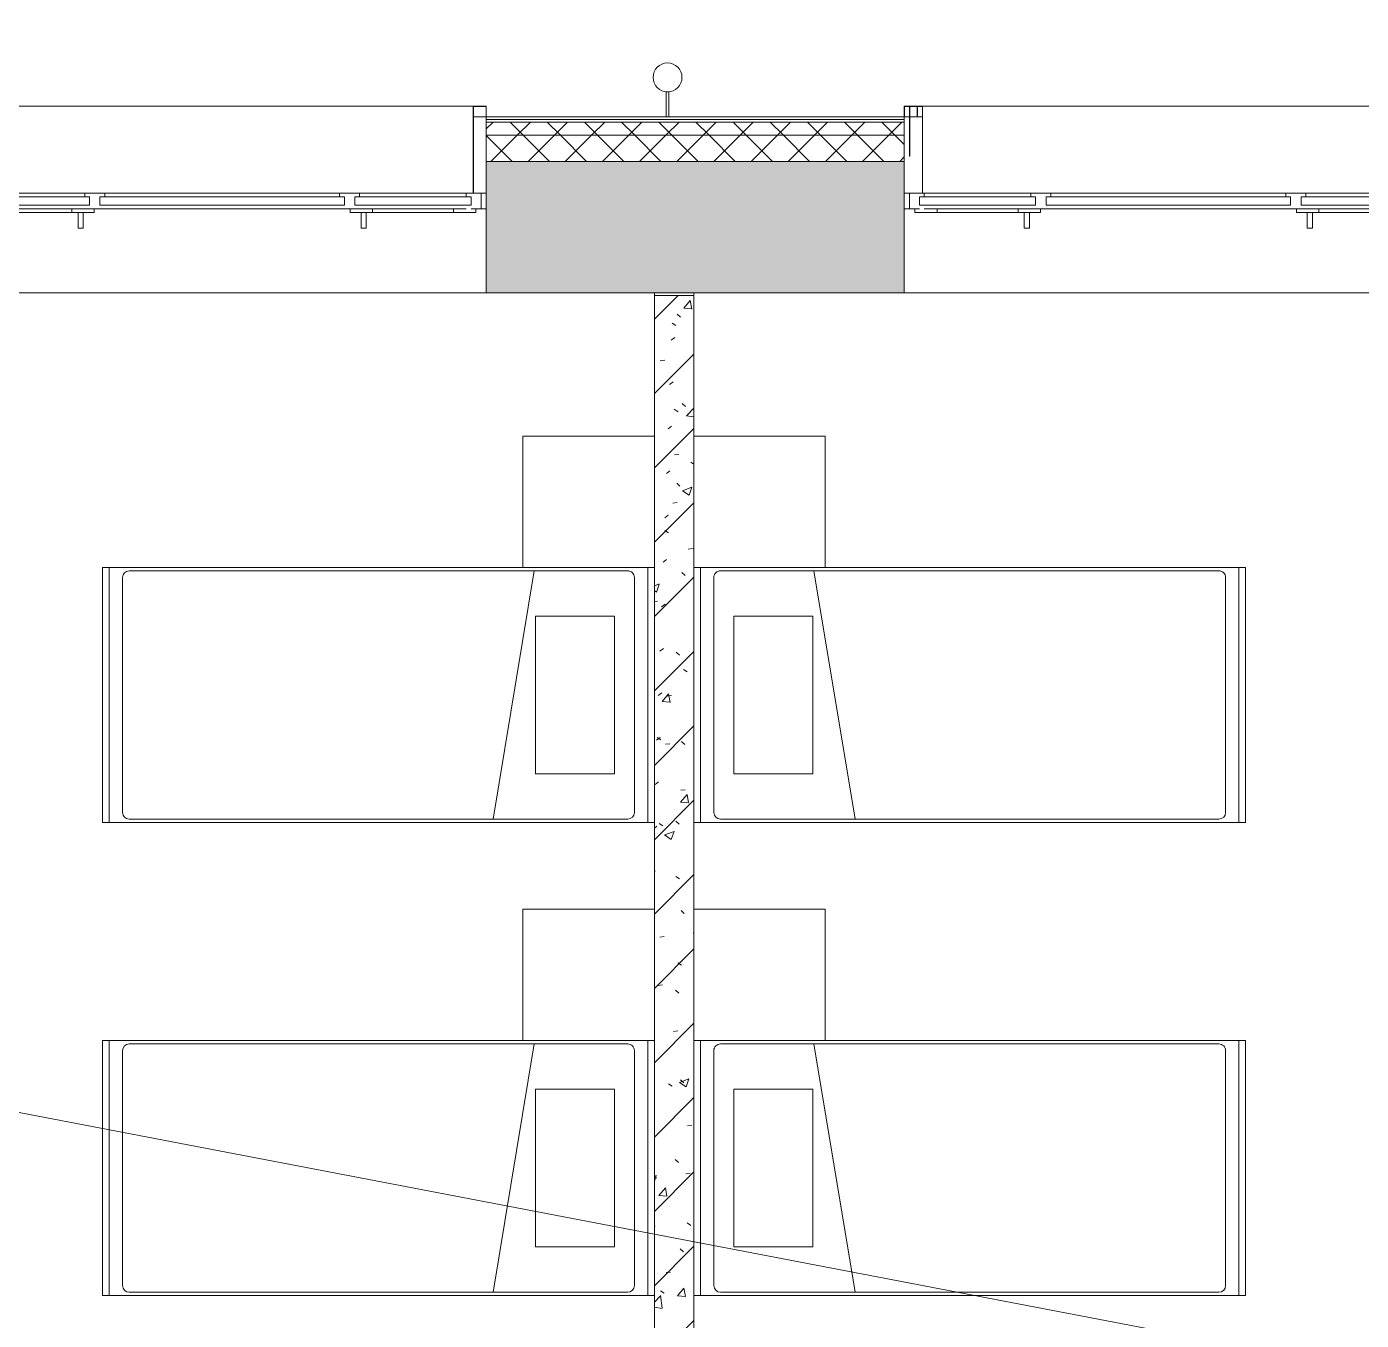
# Model space of a CAD drawing. Header units: millimetres. Extents: x -515342 to 330399, y -224905 to 507333.
# Drawn here: x -359603 to -354525, y 269766 to 274688 of the extents above; entities that cross this region are included whole.
import ezdxf

# ---------------------------------------------------------------- set-up
doc = ezdxf.new("R2010")
doc.units = ezdxf.units.MM
doc.layers.get('0').update_dxf_attribs({"lineweight": 0})
for name, color, linetype, lineweight in [('_ Окна', 7, 'Continuous', 0), ('Витраж', 7, 'Continuous', 0), ('Мебель', 7, 'Continuous', 0), ('Обобщенные модели', 7, 'Continuous', 0), ('Окна', 7, 'Continuous', 0), ('Перекрытие', 7, 'Continuous', 0), ('Стены внутренние', 7, 'Continuous', 0), ('Стены наружные', 7, 'Continuous', 0), ('Стены несущие', 7, 'Continuous', 0), ('Стены отделка', 7, 'Continuous', 0), ('Стены перегородки', 7, 'Continuous', 0), ('Стены штриховка', 7, 'Continuous', 0), ('экспертиза ДУ', 1, 'Continuous', 0)]:
    doc.layers.add(name, color=color, linetype=linetype, lineweight=lineweight)
pattern_1 = [(45, (0, 0), (-70.71068, 70.71068), []), (135, (0, 0), (-70.71068, -70.71068), [])]

# ---------------------------------------------------------------- blocks, each defined once
blk = doc.blocks.new('Окно_ПВХ_3Створки_1Фрамуга-верх - АР_Окно_ОП_1820_h_х1970_3ст2фр-в-9696728-О_АР_П_3__6_750_План 3 этажа')
at = {"layer": '_ Окна'}
for p, q in [((-929, 130), (-1005, 130)), ((-1005, 130), (-1005, 70)), ((-985, 70), (-985, 130)), ((-947, 84), (-947, 116)), ((-947, 116), (-929, 116)), ((-929, 116), (-929, 130)), ((-523, 116), (-929, 116)), ((-447, 130), (-523, 130)), ((-523, 130), (-523, 116)), ((-523, 116), (-505, 116)), ((-505, 116), (-505, 84)), ((-465, 84), (-465, 116)), ((-465, 116), (-447, 116)), ((-447, 116), (-447, 130)), ((447, 116), (-447, 116)), ((523, 130), (447, 130)), ((447, 130), (447, 116)), ((447, 116), (465, 116)), ((465, 116), (465, 84)), ((505, 84), (505, 116)), ((505, 116), (523, 116)), ((523, 116), (523, 130)), ((929, 116), (523, 116)), ((929, 130), (929, 116)), ((1005, 130), (929, 130)), ((929, 116), (947, 116)), ((947, 116), (947, 84)), ((985, 70), (985, 130)), ((1005, 70), (1005, 130)), ((-1005, 70), (-947, 70)), ((-965, 56), (-965, 70)), ((-880, 56), (-965, 56)), ((-505, 84), (-947, 84)), ((-880, 70), (-880, 56)), ((-572, 70), (-572, 56)), ((-487, 56), (-572, 56)), ((-505, 70), (-465, 70)), ((-487, 70), (-487, 56)), ((465, 84), (-465, 84)), ((465, 70), (505, 70)), ((487, 56), (487, 70)), ((572, 56), (487, 56)), ((947, 84), (505, 84)), ((572, 70), (572, 56)), ((880, 70), (880, 56)), ((965, 56), (880, 56)), ((947, 70), (1005, 70)), ((965, 70), (965, 56))]:
    blk.add_line(p, q, dxfattribs=at)
at = {"layer": 'Окна'}
for p, q in [((-929, 130), (-523, 130)), ((-447, 130), (447, 130)), ((523, 130), (929, 130)), ((-505, 70), (-929, 70)), ((-572, 56), (-880, 56)), ((-548.5, -4), (-548.5, 56)), ((-528.5, 56), (-528.5, -4)), ((465, 70), (-465, 70)), ((929, 70), (505, 70)), ((528.5, -4), (528.5, 56)), ((548.5, 56), (548.5, -4)), ((880, 56), (572, 56)), ((-528.5, -4), (-548.5, -4)), ((548.5, -4), (528.5, -4))]:
    blk.add_line(p, q, dxfattribs=at)
blk = doc.blocks.new('Прямоугольный импост - АР_Откос_Металлический_50х330 Белый Правый-9899493-О_АР_П_3__6_750_План 3 этажа')
at = {"layer": 'Витраж'}
blk.add_line((18850.9, 16075), (18850.9, 16114), dxfattribs=at)
blk = doc.blocks.new('Прямоугольный импост - АР_Откос_Металлический_50х330 Белый Правый-V21-О_АР_П_3__6_750_План 3 этажа')
at = {"layer": 'Витраж'}
for p, q in [((-50, 0), (-50, 39)), ((-49, 39), (-49, 0)), ((-20, 40), (0, 40)), ((-1, 39), (-20, 39)), ((-1, 0), (-1, 39)), ((0, 40), (0, 0))]:
    blk.add_line(p, q, dxfattribs=at)
blk = doc.blocks.new('Прямоугольный импост - АР_Откос_Металлический_50х330 Коричневый Левый-9899774-О_АР_П_3__6_750_План 3 этажа')
at = {"layer": 'Витраж'}
blk.add_line((15250.3, 16115), (17160.3, 16115), dxfattribs=at)
blk = doc.blocks.new('Прямоугольный импост - АР_Откос_Металлический_50х330 Коричневый Левый-9899773-О_АР_П_3__6_750_План 3 этажа')
at = {"layer": 'Витраж', "lineweight": 18}
for p, q in [((0, 40), (-50, 40)), ((-50, 40), (-50, -290)), ((-49, -290), (-49, 39)), ((-49, 39), (-1, 39)), ((-1, 39), (-1, -150)), ((0, -150), (0, 40)), ((-1, -150), (0, -150))]:
    blk.add_line(p, q, dxfattribs=at)
blk = doc.blocks.new('Прямоугольный импост - АР_Откос_Металлический_50х330 Белый Левый-9898761-О_АР_П_3__6_750_План 3 этажа')
at = {"layer": 'Витраж'}
blk.add_line((4449.2, 16115), (6359.2, 16115), dxfattribs=at)
blk = doc.blocks.new('Прямоугольный импост - АР_Откос_Металлический_50х330 Белый Правый-V23-О_АР_П_3__6_750_План 3 этажа')
at = {"layer": 'Витраж', "lineweight": 18}
for p, q in [((-50, -290), (-50, 40)), ((-50, 40), (0, 40)), ((-1, 39), (-49, 39)), ((-49, 39), (-49, -290)), ((-1, -150), (-1, 39)), ((0, 40), (0, -150)), ((0, -150), (-1, -150))]:
    blk.add_line(p, q, dxfattribs=at)
blk = doc.blocks.new('Влж_Водосточная труба_Хомут - Хомут-9753428-О_АР_П_3__6_750_План 3 этажа')
at = {"layer": 'Обобщенные модели'}
for p, q in [((61040, 2304.9), (61040, 2209.7)), ((61040, 2304.9), (61050, 2304.9)), ((61050, 2209.7), (61050, 2304.9))]:
    blk.add_line(p, q, dxfattribs=at)
for start, end in [(0, 180), (180, 360)]:
    blk.add_arc((61045, 2154.9), 55, start, end, dxfattribs=at)
blk.add_open_spline([(61050, 2209.7), (61050, 2209.7), (61049.9, 2209.7), (61049.7, 2209.7), (61049.3, 2209.8), (61048.9, 2209.8), (61048.2, 2209.8), (61047.5, 2209.9), (61046.7, 2209.9), (61045.8, 2209.9), (61045, 2209.9), (61044.2, 2209.9), (61043.5, 2209.9), (61042.7, 2209.9), (61041.8, 2209.8), (61041, 2209.8), (61040.2, 2209.7), (61040, 2209.7), (61040, 2209.7)], degree=3, knots=[0, 0, 0, 0, 0.055556, 0.111111, 0.166667, 0.222222, 0.277778, 0.333333, 0.388889, 0.444444, 0.513889, 0.548611, 0.583333, 0.652778, 0.722222, 0.791667, 0.861111, 1, 1, 1, 1], dxfattribs=at)
blk = doc.blocks.new('СД_Люблино_Фасады_rvt-1-О_АР_П_3__6_750_План 3 этажа')
at = {"layer": 'Стены внутренние'}
h = blk.add_hatch(dxfattribs=at)
h.set_pattern_fill('FP_1', color=256, style=0, pattern_type=2)
h.set_pattern_definition([(45, (0, 0), (-224.5064, 224.5064), []), (45, (224.5, 0), (-224.5064, 224.5064), [396.875, -79.375, 3.353, -76.022])])
h.paths.add_polyline_path([(101935, 15405), (101935, 15905), (97278.9, 15905), (97278.9, 15405), (101724.8, 15405)])
h.paths.add_polyline_path([(95268.9, 15405), (95268.9, 15905), (93672.7, 15905), (93672.7, 15405), (95083.1, 15405)])
h.paths.add_polyline_path([(91662.7, 15405), (91662.7, 15905), (90062.5, 15905), (90062.5, 15405), (91506.8, 15405)])
h.paths.add_polyline_path([(88052.5, 15405), (88052.5, 15905), (86472.6, 15905), (86472.6, 15405), (87930.5, 15405)])
h.paths.add_polyline_path([(84354.2, 15405), (84462.6, 15405), (84462.6, 15905), (82935.3, 15905), (82935.3, 15405), (83332.4, 15405)])
h.paths.add_polyline_path([(80925.3, 15405), (80925.3, 15905), (79340.3, 15905), (79340.3, 15405), (80777.9, 15405)])
h.paths.add_polyline_path([(77330.3, 15405), (77330.3, 15905), (75739.7, 15905), (75739.7, 15405), (77201.6, 15405)])
h.paths.add_polyline_path([(73625.3, 15405), (73729.7, 15405), (73729.7, 15905), (72144.8, 15905), (72144.8, 15405), (73114.5, 15405)])
h.paths.add_polyline_path([(70049.1, 15405), (70134.8, 15405), (70134.8, 15905), (68493.6, 15905), (68493.6, 15405), (69027.3, 15405)])
h.paths.add_polyline_path([(66472.8, 15405), (66483.6, 15405), (66483.6, 15905), (64878.6, 15905), (64878.6, 15405), (65961.9, 15405)])
h.paths.add_polyline_path([(62868.6, 15405), (62868.6, 15905), (60500.1, 15905), (60500.1, 15405), (62465.1, 15405)])
h.paths.add_polyline_path([(58090.1, 15405), (58090.1, 15905), (56894.2, 15905), (56894.2, 15405), (57787.5, 15405)])
h.paths.add_polyline_path([(54484.2, 15405), (54484.2, 15905), (51825.9, 15905), (51825.9, 15405), (54211.2, 15405)])
h.paths.add_polyline_path([(49815.9, 15405), (49815.9, 15905), (47243.8, 15905), (47243.8, 15405), (49613.1, 15405)])
h.paths.add_polyline_path([(44833.8, 15405), (44833.8, 15905), (43623.8, 15905), (43623.8, 15405), (44504.1, 15405)])
h.paths.add_polyline_path([(41213.8, 15405), (41213.8, 15905), (38819.5, 15905), (38819.5, 15405), (40927.8, 15405)])
h.paths.add_polyline_path([(36809.5, 15405), (36809.5, 15905), (35219.5, 15905), (35219.5, 15405), (36329.8, 15405)])
h.paths.add_polyline_path([(33209.5, 15405), (33209.5, 15905), (31619.5, 15905), (31619.5, 15405), (32806, 15405)])
h.paths.add_polyline_path([(29609.5, 15405), (29609.5, 15905), (28023.1, 15905), (28023.1, 15405), (29177.2, 15405)])
h.paths.add_polyline_path([(26013.1, 15405), (26013.1, 15905), (24425.8, 15905), (24425.8, 15405), (25600.9, 15405)])
h.paths.add_polyline_path([(22415.8, 15405), (22415.8, 15905), (20810.9, 15905), (20810.9, 15405), (22280.1, 15405)])
h.paths.add_polyline_path([(18800.9, 15405), (18800.9, 15905), (17210.3, 15905), (17210.3, 15405), (18448.3, 15405)])
h.paths.add_polyline_path([(15200.3, 15405), (15200.3, 15905), (13615.3, 15905), (13615.3, 15405), (14872, 15405)])
h.paths.add_polyline_path([(11605.3, 15405), (11605.3, 15905), (10024.1, 15905), (10024.1, 15405), (11295.7, 15405)])
h.paths.add_polyline_path([(8014.1, 15405), (8014.1, 15905), (6409.2, 15905), (6409.2, 15405), (7719.5, 15405)])
h.paths.add_polyline_path([(4399.2, 15405), (4399.2, 15905), (-305, 15905), (-305, 15405), (4143.2, 15405)])
at = {"layer": 'Стены наружные'}
h = blk.add_hatch(dxfattribs=at)
h.set_pattern_fill('FP_5', color=256, style=0, pattern_type=2)
h.set_pattern_definition(pattern_1)
h.paths.add_polyline_path([(102035, 16005), (102085, 16005), (102085, 16055), (97278.9, 16055), (97278.9, 16005), (101724.8, 16005)])
h.paths.add_polyline_path([(95268.9, 16005), (95268.9, 16055), (93672.7, 16055), (93672.7, 16005)])
h.paths.add_polyline_path([(91662.7, 16005), (91662.7, 16055), (90062.5, 16055), (90062.5, 16005), (91506.8, 16005)])
h.paths.add_polyline_path([(88052.5, 16005), (88052.5, 16055), (86472.6, 16055), (86472.6, 16005), (87419.6, 16005)])
h.paths.add_polyline_path([(84354.2, 16005), (84462.6, 16005), (84462.6, 16055), (82935.3, 16055), (82935.3, 16005), (83843.3, 16005)])
h.paths.add_polyline_path([(80925.3, 16005), (80925.3, 16055), (79340.3, 16055), (79340.3, 16005)])
h.paths.add_polyline_path([(77330.3, 16005), (77330.3, 16055), (75739.7, 16055), (75739.7, 16005)])
h.paths.add_polyline_path([(73729.7, 16005), (73729.7, 16055), (72144.8, 16055), (72144.8, 16005)])
h.paths.add_polyline_path([(70134.8, 16005), (70134.8, 16055), (68493.6, 16055), (68493.6, 16005)])
h.paths.add_polyline_path([(66483.6, 16005), (66483.6, 16055), (64878.6, 16055), (64878.6, 16005), (64940.1, 16005)])
h.paths.add_polyline_path([(62868.6, 16005), (62868.6, 16055), (60500.1, 16055), (60500.1, 16005), (61874.7, 16005)])
h.paths.add_polyline_path([(58090.1, 16005), (58090.1, 16055), (56894.2, 16055), (56894.2, 16005)])
h.paths.add_polyline_path([(54484.2, 16005), (54484.2, 16055), (51825.9, 16055), (51825.9, 16005)])
h.paths.add_polyline_path([(49815.9, 16005), (49815.9, 16055), (47243.8, 16055), (47243.8, 16005)])
h.paths.add_polyline_path([(43623.8, 16005), (44833.8, 16005), (44833.8, 16055), (43623.8, 16055)])
h.paths.add_polyline_path([(41213.8, 16005), (41213.8, 16055), (38819.5, 16055), (38819.5, 16005), (40417, 16005)])
h.paths.add_polyline_path([(36809.5, 16005), (36809.5, 16055), (35219.5, 16055), (35219.5, 16005)])
h.paths.add_polyline_path([(33209.5, 16005), (33209.5, 16055), (31619.5, 16055), (31619.5, 16005)])
h.paths.add_polyline_path([(29609.5, 16005), (29609.5, 16055), (28023.1, 16055), (28023.1, 16005)])
h.paths.add_polyline_path([(26013.1, 16005), (26013.1, 16055), (24425.8, 16055), (24425.8, 16005)])
h.paths.add_polyline_path([(22415.8, 16005), (22415.8, 16055), (20810.9, 16055), (20810.9, 16005), (22024.6, 16005)])
h.paths.add_polyline_path([(18800.9, 16005), (18800.9, 16055), (17210.3, 16055), (17210.3, 16005), (18448.3, 16005)])
h.paths.add_polyline_path([(15200.3, 16005), (15200.3, 16055), (13615.3, 16055), (13615.3, 16005), (13850.2, 16005)])
h.paths.add_polyline_path([(11605.3, 16005), (11605.3, 16055), (10024.1, 16055), (10024.1, 16005)])
h.paths.add_polyline_path([(8014.1, 16005), (8014.1, 16055), (6409.2, 16055), (6409.2, 16005), (7719.5, 16005)])
h.paths.add_polyline_path([(4399.2, 16005), (4399.2, 16055), (-405, 16055), (-405, 16005), (1588.7, 16005)])
h = blk.add_hatch(dxfattribs=at)
h.set_pattern_fill('FP_5', color=256, style=0, pattern_type=2)
h.set_pattern_definition(pattern_1)
h.paths.add_polyline_path([(101935, 15905), (102035, 15905), (102035, 16005), (97278.9, 16005), (97278.9, 15905), (101724.8, 15905)])
h.paths.add_polyline_path([(95083.1, 15905), (95268.9, 15905), (95268.9, 16005), (93672.7, 16005), (93672.7, 15905), (94572.2, 15905)])
h.paths.add_polyline_path([(91662.7, 15905), (91662.7, 16005), (90062.5, 16005), (90062.5, 15905), (91506.8, 15905)])
h.paths.add_polyline_path([(87930.5, 15905), (88052.5, 15905), (88052.5, 16005), (86472.6, 16005), (86472.6, 15905), (87419.6, 15905)])
h.paths.add_polyline_path([(84462.6, 15905), (84462.6, 16005), (82935.3, 16005), (82935.3, 15905), (84354.2, 15905)])
h.paths.add_polyline_path([(80925.3, 15905), (80925.3, 16005), (79340.3, 16005), (79340.3, 15905), (80777.9, 15905)])
h.paths.add_polyline_path([(77201.6, 15905), (77330.3, 15905), (77330.3, 16005), (75739.7, 16005), (75739.7, 15905), (76179.8, 15905)])
h.paths.add_polyline_path([(73729.7, 15905), (73729.7, 16005), (72144.8, 16005), (72144.8, 15905), (73625.3, 15905)])
h.paths.add_polyline_path([(70049.1, 15905), (70134.8, 15905), (70134.8, 16005), (68493.6, 16005), (68493.6, 15905), (69027.3, 15905)])
h.paths.add_polyline_path([(66472.8, 15905), (66483.6, 15905), (66483.6, 16005), (64878.6, 16005), (64878.6, 15905), (65961.9, 15905)])
h.paths.add_polyline_path([(62868.6, 15905), (62868.6, 16005), (60500.1, 16005), (60500.1, 15905), (61874.7, 15905)])
h.paths.add_polyline_path([(58090.1, 15905), (58090.1, 16005), (56894.2, 16005), (56894.2, 15905), (58042.9, 15905)])
h.paths.add_polyline_path([(54484.2, 15905), (54484.2, 16005), (51825.9, 16005), (51825.9, 15905), (54211.2, 15905)])
h.paths.add_polyline_path([(49815.9, 15905), (49815.9, 16005), (47243.8, 16005), (47243.8, 15905), (49613.1, 15905)])
h.paths.add_polyline_path([(44833.8, 15905), (44833.8, 16005), (43623.8, 16005), (43623.8, 15905), (44504.1, 15905)])
h.paths.add_polyline_path([(41213.8, 15905), (41213.8, 16005), (38819.5, 16005), (38819.5, 15905), (40927.8, 15905)])
h.paths.add_polyline_path([(36809.5, 15905), (36809.5, 16005), (35219.5, 16005), (35219.5, 15905), (36329.8, 15905)])
h.paths.add_polyline_path([(33209.5, 15905), (33209.5, 16005), (31619.5, 16005), (31619.5, 15905), (32242.6, 15905)])
h.paths.add_polyline_path([(29609.5, 15905), (29609.5, 16005), (28023.1, 16005), (28023.1, 15905), (29177.2, 15905)])
h.paths.add_polyline_path([(26013.1, 15905), (26013.1, 16005), (24425.8, 16005), (24425.8, 15905), (25600.9, 15905)])
h.paths.add_polyline_path([(22415.8, 15905), (22415.8, 16005), (20810.9, 16005), (20810.9, 15905), (22024.6, 15905)])
h.paths.add_polyline_path([(18703.8, 15905), (18800.9, 15905), (18800.9, 16005), (17210.3, 16005), (17210.3, 15905), (18448.3, 15905)])
h.paths.add_polyline_path([(15127.5, 15905), (15200.3, 15905), (15200.3, 16005), (13615.3, 16005), (13615.3, 15905), (14872, 15905)])
h.paths.add_polyline_path([(11605.3, 15905), (11605.3, 16005), (10024.1, 16005), (10024.1, 15905), (11551.2, 15905)])
h.paths.add_polyline_path([(8014.1, 15905), (8014.1, 16005), (6409.2, 16005), (6409.2, 15905), (7719.5, 15905)])
h.paths.add_polyline_path([(4399.2, 15905), (4399.2, 16005), (-305, 16005), (-305, 15905), (4143.2, 15905)])
at = {"layer": 'Стены внутренние'}
for p, q in [((17161.2, 16075), (17209.5, 16075)), ((18800.9, 16075), (18820.9, 16075)), ((18821.7, 16075), (18870, 16075)), ((17210.3, 15405), (15200.3, 15405)), ((20798.7, 15405), (18800.9, 15405))]:
    blk.add_line(p, q, dxfattribs=at)
at = {"layer": 'Стены несущие'}
for p, q in [((17210.3, 15905), (17210.3, 15785)), ((18800.9, 15905), (17210.3, 15905)), ((17210.3, 15905), (18800.9, 15905)), ((18800.9, 15785), (18800.9, 15905)), ((17210.3, 15725), (17210.3, 15405)), ((18800.9, 15405), (18800.9, 15725)), ((17210.3, 15405), (18800.9, 15405))]:
    blk.add_line(p, q, dxfattribs=at)
at = {"layer": 'Стены отделка', "lineweight": 9}
for p, q in [((17895.2, 16075), (17210.3, 16075)), ((17210.3, 16075), (17210.3, 16065)), ((17210.3, 16065), (17210.3, 16055)), ((17210.3, 16055), (17210.3, 16005)), ((18800.9, 16075), (17904.8, 16075)), ((18800.9, 16065), (18800.9, 16075)), ((18800.9, 16055), (18800.9, 16065)), ((18800.9, 16005), (18800.9, 16055)), ((17210.3, 16005), (17210.3, 15905)), ((18800.9, 15905), (18800.9, 16005))]:
    blk.add_line(p, q, dxfattribs=at)
at = {"layer": 'Стены штриховка'}
for p, q in [((18800.9, 16065), (17210.3, 16065)), ((18800.9, 16055), (17210.3, 16055)), ((17210.3, 16055), (18800.9, 16055)), ((18800.9, 16005), (17210.3, 16005))]:
    blk.add_line(p, q, dxfattribs=at)
at = {"layer": 'Витраж', "lineweight": 9}
for name, p in [('Прямоугольный импост - АР_Откос_Металлический_50х330 Коричневый Левый-9899774-О_АР_П_3__6_750_План 3 этажа', (0, 0)), ('Прямоугольный импост - АР_Откос_Металлический_50х330 Коричневый Левый-9899773-О_АР_П_3__6_750_План 3 этажа', (17210.3, 16075)), ('Прямоугольный импост - АР_Откос_Металлический_50х330 Белый Правый-9899493-О_АР_П_3__6_750_План 3 этажа', (0, 0)), ('Прямоугольный импост - АР_Откос_Металлический_50х330 Белый Левый-9898761-О_АР_П_3__6_750_План 3 этажа', (14421.7, 0))]:
    blk.add_blockref(name, p, dxfattribs=at)
at = {"layer": 'Витраж', "lineweight": 9, "extrusion": (0, 0, -1)}
for name, p in [('Прямоугольный импост - АР_Откос_Металлический_50х330 Белый Правый-V21-О_АР_П_3__6_750_План 3 этажа', (-18800.9, 16075)), ('Прямоугольный импост - АР_Откос_Металлический_50х330 Белый Правый-V23-О_АР_П_3__6_750_План 3 этажа', (-18820.9, 16075))]:
    blk.add_blockref(name, p, dxfattribs=at)
at = {"layer": 'Обобщенные модели', "lineweight": 9, "rotation": 180}
blk.add_blockref('Влж_Водосточная труба_Хомут - Хомут-9753428-О_АР_П_3__6_750_План 3 этажа', (78945, 18379.9), dxfattribs=at)
at = {"layer": 'Окна', "lineweight": 9}
for p in [(16205.3, 15655), (19805.9, 15655)]:
    blk.add_blockref('Окно_ПВХ_3Створки_1Фрамуга-верх - АР_Окно_ОП_1820_h_х1970_3ст2фр-в-9696728-О_АР_П_3__6_750_План 3 этажа', p, dxfattribs=at)
blk = doc.blocks.new('Кровать-Больница - 0970 x 2100 мм-V46-О_АР_П_3__6_750_План 3 этажа')
at = {"layer": 'Мебель'}
for p, q in [((-76.5, 1441), (893.5, 1441)), ((-76.5, 1415.6), (-76.5, 1441)), ((893.5, 1415.6), (893.5, 1441)), ((-76.5, -633.6), (-76.5, 1415.6)), ((-76.5, 1415.6), (893.5, 1415.6)), ((893.5, 1415.6), (893.5, -633.6)), ((-63.8, 1339.4), (-63.8, -557.4)), ((-38.4, 1364.8), (855.4, 1364.8)), ((880.8, 1339.4), (880.8, -557.4)), ((880.8, -201.8), (-63.8, -45.1)), ((108.5, -206.6), (708.5, -206.6)), ((108.5, -506.6), (108.5, -206.6)), ((708.5, -506.6), (708.5, -206.6)), ((108.5, -506.6), (708.5, -506.6)), ((-38.4, -582.8), (855.4, -582.8)), ((-76.5, -633.6), (893.5, -633.6)), ((-76.5, -659), (-76.5, -633.6)), ((893.5, -659), (893.5, -633.6))]:
    blk.add_line(p, q, dxfattribs=at)
for centre, start, end in [((-38.4, 1339.4), 90, 180), ((855.4, 1339.4), 0, 90), ((-38.4, -557.4), 180, 270), ((855.4, -557.4), 270, 0)]:
    blk.add_arc(centre, 25.4, start, end, dxfattribs=at)
blk = doc.blocks.new('Прикроватная тумба - Прикроватная тумба-V47-О_АР_П_3__6_750_План 3 этажа')
at = {"layer": 'Мебель'}
for p, q in [((500, 500), (0, 500)), ((0, 500), (0, 0))]:
    blk.add_line(p, q, dxfattribs=at)
blk = doc.blocks.new('Кровать-Больница - 0970 x 2100 мм-V62-О_АР_П_3__6_750_План 3 этажа')
at = {"layer": 'Мебель'}
for p, q in [((-76.5, 659), (-76.5, 633.6)), ((-76.5, 633.6), (-76.5, -1415.6)), ((-76.5, 633.6), (893.5, 633.6)), ((893.5, 659), (893.5, 633.6)), ((893.5, -1415.6), (893.5, 633.6)), ((-38.4, 582.8), (855.4, 582.8)), ((-63.8, -1339.4), (-63.8, 557.4)), ((880.8, -1339.4), (880.8, 557.4)), ((108.5, 506.6), (108.5, 206.6)), ((108.5, 506.6), (708.5, 506.6)), ((708.5, 506.6), (708.5, 206.6)), ((108.5, 206.6), (708.5, 206.6)), ((880.8, 201.8), (-63.8, 45.1)), ((-38.4, -1364.8), (855.4, -1364.8)), ((-76.5, -1415.6), (-76.5, -1441)), ((-76.5, -1415.6), (893.5, -1415.6)), ((893.5, -1415.6), (893.5, -1441)), ((-76.5, -1441), (893.5, -1441))]:
    blk.add_line(p, q, dxfattribs=at)
for centre, start, end in [((-38.4, 557.4), 90, 180), ((855.4, 557.4), 360, 90), ((-38.4, -1339.4), 180, 270), ((855.4, -1339.4), 270, 0)]:
    blk.add_arc(centre, 25.4, start, end, dxfattribs=at)
blk = doc.blocks.new('Прикроватная тумба - Прикроватная тумба-V63-О_АР_П_3__6_750_План 3 этажа')
at = {"layer": 'Мебель'}
for p, q in [((0, 0), (0, -500)), ((0, -500), (500, -500))]:
    blk.add_line(p, q, dxfattribs=at)

msp = doc.modelspace()

# ---------------------------------------------------------------- hatches: boundary and pattern name
at = {"layer": 'Стены внутренние'}
h = msp.add_hatch(dxfattribs=at)
h.set_pattern_fill('FP_2', color=256, style=0, pattern_type=2)
h.set_pattern_definition([(45, (-375064.64, 258270.41), (-141.4214, 141.4214), [])])
h.paths.add_polyline_path([(-357214.6354, 267665.4137), (-357064.6354, 267665.4137), (-357064.6354, 273665.4137), (-357214.6354, 273665.4137), (-357214.6354, 267700.4137)])
h = msp.add_hatch(dxfattribs=at)
h.set_pattern_fill('FP_3', color=256, style=0, pattern_type=2)
h.set_pattern_definition([(50, (-375064.64, 258270.4), (364.368, -31.8783), [38.1, -419.1]), (355, (-375064.64, 258270.4), (-70.486, 382.1133), [30.48, -335.28]), (100.451, (-375034.27, 258267.76), (293.885, 350.2334), [32.38, -356.18]), (46.184, (-375064.64, 258372), (542.1585, -84.086), [57.15, -628.65]), (96.636, (-375019.46, 258365), (474.805, 494.855), [48.57, -534.27]), (351.184, (-375064.64, 258372), (474.81, 494.85), [45.72, -502.92]), (21, (-375013.84, 258346.6), (303.2285, -204.5305), [38.1, -419.1]), (326, (-375013.84, 258346.6), (123.604, 368.376), [30.48, -335.28]), (71.451, (-374988.57, 258329.57), (426.834, 163.8427), [32.38, -356.18]), (37.5, (-375064.64, 258270.41), (6.17665, 169.11015), [16.764, -314.452, 16.764, -323.596, -336.55]), (37.5, (-375064.64, 258270.41), (6.17665, 169.11015), [-671.576, 16.764, -319.786]), (7.5, (-375064.64, 258270.41), (133.6389, 200.3615), [16.764, -177.292, 16.764, -306.832, -128.27]), (7.5, (-375064.64, 258270.41), (133.6389, 200.3615), [-517.652, 16.764, -111.506]), (327.5, (-375177.92, 258270.41), (271.1818, -11.4584), [16.764, -110.236, 16.764, -379.476, -525.78]), (327.5, (-375177.92, 258270.41), (271.1818, -11.4584), [-523.24, 16.764, -509.016]), (317.5, (-375228.72, 258270.41), (296.2585, 50.8528), [16.764, -148.336, 16.764, -246.38, -373.38]), (317.5, (-375228.72, 258270.41), (296.2585, 50.8528), [-428.244, 16.764, -356.616])])
h.paths.add_polyline_path([(-357214.6354, 267665.4137), (-357064.6354, 267665.4137), (-357064.6354, 273665.4137), (-357214.6354, 273665.4137), (-357214.6354, 267700.4137)])

# ---------------------------------------------------------------- linework, layer by layer
at = {"layer": 'Перекрытие'}
for p, q in [((-357214.6354, 273665.4137), (-357214.6354, 273675.4137)), ((-357064.6354, 273675.4137), (-357064.6354, 273665.4137))]:
    msp.add_line(p, q, dxfattribs=at)
at = {"layer": 'Стены перегородки'}
for p, q in [((-357064.6354, 273665.4137), (-357214.6354, 273665.4137)), ((-357214.6354, 273665.4137), (-357214.6354, 269660.4137)), ((-357064.6354, 269660.4137), (-357064.6354, 273665.4137))]:
    msp.add_line(p, q, dxfattribs=at)
at = {"layer": 'экспертиза ДУ'}
msp.add_lwpolyline([(-322389.0479, 263431.1773), (-457690.4896, 289317.4334)], dxfattribs=at)

# ---------------------------------------------------------------- block references
msp.add_blockref('СД_Люблино_Фасады_rvt-1-О_АР_П_3__6_750_План 3 этажа', (-375064.6354, 258270.4137))
at = {"layer": 'Мебель'}
for p in [(-357714.6354, 272630.4137), (-357714.6354, 270830.4137)]:
    msp.add_blockref('Прикроватная тумба - Прикроватная тумба-V47-О_АР_П_3__6_750_План 3 этажа', p, dxfattribs=at)
for name, p, rotation in [('Прикроватная тумба - Прикроватная тумба-V63-О_АР_П_3__6_750_План 3 этажа', (-356564.6354, 272630.4137), 180), ('Кровать-Больница - 0970 x 2100 мм-V46-О_АР_П_3__6_750_План 3 этажа', (-357873.6419, 271736.9318), 90.00000000000007), ('Кровать-Больница - 0970 x 2100 мм-V62-О_АР_П_3__6_750_План 3 этажа', (-356405.6288, 271736.9318), 89.99999999999993), ('Прикроватная тумба - Прикроватная тумба-V63-О_АР_П_3__6_750_План 3 этажа', (-356564.6354, 270830.4137), 180), ('Кровать-Больница - 0970 x 2100 мм-V46-О_АР_П_3__6_750_План 3 этажа', (-357873.6419, 269936.9318), 90.00000000000007), ('Кровать-Больница - 0970 x 2100 мм-V62-О_АР_П_3__6_750_План 3 этажа', (-356405.6288, 269936.9318), 89.99999999999993)]:
    msp.add_blockref(name, p, dxfattribs=dict(at, rotation=rotation))

doc.saveas('drawing.dxf')
